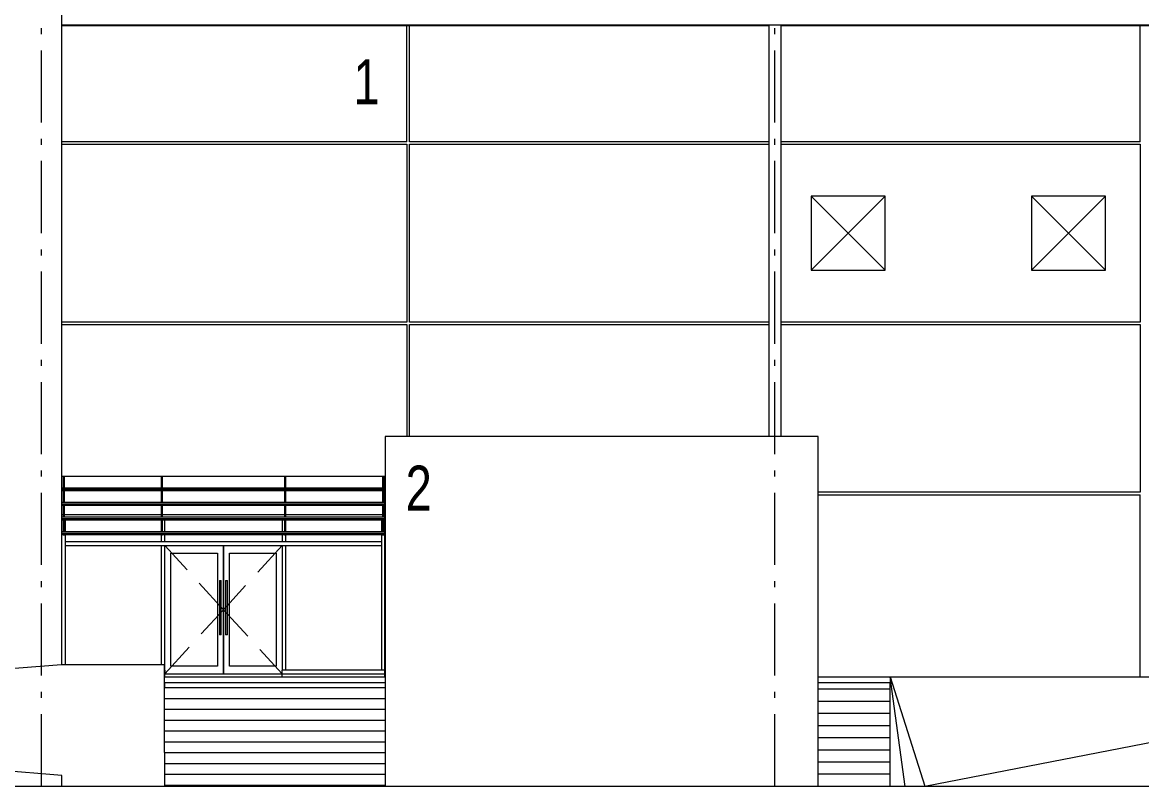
# Model space of a CAD drawing. Header units: metres. Extents: x -199 to 506, y -5 to 23.
# Drawn here: x -183.2 to -164.59, y -1.83 to 10.89 of the extents above; entities that cross this region are included whole.
import ezdxf

# ---------------------------------------------------------------- set-up
doc = ezdxf.new("R2010")
doc.units = ezdxf.units.M
doc.linetypes.add('01_Grid', pattern=[1.74, 1.2, -0.27, 0, -0.27])
doc.linetypes.add('04_Proyection', pattern=[0.9, 0.6, -0.3])
for name, color, linetype, lineweight in [('03EJES-1', 1, '01_Grid', 5), ('06MUR', 8, 'Continuous', 9), ('06MUREXT', 92, 'Continuous', 9), ('11PUER', 1, 'Continuous', 5), ('11PUER-1', 1, '04_Proyection', 5), ('13CIVERT', 7, 'Continuous', 5), ('17EQAGUA', 5, 'Continuous', 5), ('26VENT', 144, 'Continuous', 5), ('29NOTAS-2', 7, 'Continuous', 5), ('46BANQ', 8, 'Continuous', 5), ('53BAPS', 1, 'Continuous', 5), ('70LINEA', 1, 'Continuous', 13), ('70LINEA-1', 1, 'Continuous', 5), ('70LINEA-2', 250, 'Continuous', 15)]:
    doc.layers.add(name, color=color, linetype=linetype, lineweight=lineweight)
doc.styles.add('Arial_1', font='arial.ttf', dxfattribs={"width": 0.75, "height": 0.75})

# ---------------------------------------------------------------- blocks, each defined once
blk = doc.blocks.new('Curtain Wall Curb-Concrete-01 - Curtain Wall Curb-Concrete-01-7040853-600rNorthElevEjeA Paint')
at = {"layer": '46BANQ'}
for p, q in [((-180.838, 0.05), (-180.831, 0.05)), ((-180.831, 0), (-180.831, 0.05)), ((-178.88, 0.05), (-177.18, 0.05)), ((-178.88, 0), (-178.88, 0.05))]:
    blk.add_line(p, q, dxfattribs=at)
blk = doc.blocks.new('Solar Shade-Aluminium-01 - Solar Shade-Aluminium-01-7044055-600rNorthElevEjeA Paint')
at = {"layer": '06MUR'}
for p, q in [((-182.538, 3.332), (-182.538, 3.34)), ((-182.484, 3.332), (-182.538, 3.332)), ((-182.524, 3.332), (-182.524, 3.14)), ((-182.498, 3.14), (-182.498, 3.332)), ((-182.484, 3.34), (-182.484, 3.332)), ((-180.908, 3.332), (-180.908, 3.34)), ((-180.854, 3.332), (-180.908, 3.332)), ((-180.894, 3.332), (-180.894, 3.14)), ((-180.868, 3.14), (-180.868, 3.332)), ((-180.854, 3.34), (-180.854, 3.332)), ((-178.857, 3.332), (-178.857, 3.34)), ((-178.803, 3.332), (-178.857, 3.332)), ((-178.843, 3.332), (-178.843, 3.14)), ((-178.817, 3.14), (-178.817, 3.332)), ((-178.803, 3.34), (-178.803, 3.332)), ((-177.234, 3.332), (-177.234, 3.34)), ((-177.18, 3.332), (-177.234, 3.332)), ((-177.213, 3.332), (-177.213, 3.14)), ((-177.187, 3.14), (-177.187, 3.332)), ((-182.524, 3.14), (-182.541, 3.14)), ((-182.541, 3.139), (-182.541, 3.139)), ((-182.541, 3.119), (-177.18, 3.119)), ((-182.541, 3.098), (-182.541, 3.098)), ((-182.541, 3.097), (-182.524, 3.097)), ((-182.524, 3.097), (-182.524, 2.897)), ((-180.894, 3.14), (-182.498, 3.14)), ((-182.498, 3.097), (-180.894, 3.097)), ((-182.498, 2.897), (-182.498, 3.097)), ((-180.894, 3.097), (-180.894, 2.897)), ((-178.843, 3.14), (-180.868, 3.14)), ((-180.868, 3.097), (-178.843, 3.097)), ((-180.868, 2.897), (-180.868, 3.097)), ((-178.843, 3.097), (-178.843, 2.897)), ((-177.213, 3.14), (-178.817, 3.14)), ((-178.817, 3.097), (-177.213, 3.097)), ((-178.817, 2.897), (-178.817, 3.097)), ((-177.213, 3.097), (-177.213, 2.897)), ((-177.18, 3.14), (-177.187, 3.14)), ((-177.187, 3.097), (-177.18, 3.097)), ((-177.187, 2.897), (-177.187, 3.097)), ((-182.524, 2.897), (-182.541, 2.897)), ((-182.541, 2.896), (-182.541, 2.896)), ((-182.541, 2.876), (-177.18, 2.876)), ((-182.541, 2.856), (-182.541, 2.856)), ((-182.541, 2.855), (-182.524, 2.855)), ((-182.524, 2.855), (-182.524, 2.655)), ((-180.894, 2.897), (-182.498, 2.897)), ((-182.498, 2.855), (-180.894, 2.855)), ((-182.498, 2.655), (-182.498, 2.855)), ((-180.894, 2.855), (-180.894, 2.655)), ((-178.843, 2.897), (-180.868, 2.897)), ((-180.868, 2.855), (-178.843, 2.855)), ((-180.868, 2.655), (-180.868, 2.855)), ((-178.843, 2.855), (-178.843, 2.655)), ((-177.213, 2.897), (-178.817, 2.897)), ((-178.817, 2.855), (-177.213, 2.855)), ((-178.817, 2.655), (-178.817, 2.855)), ((-177.213, 2.855), (-177.213, 2.655)), ((-177.18, 2.897), (-177.187, 2.897)), ((-177.187, 2.855), (-177.18, 2.855)), ((-177.187, 2.655), (-177.187, 2.855)), ((-182.524, 2.655), (-182.541, 2.655)), ((-182.541, 2.654), (-182.541, 2.654)), ((-182.541, 2.633), (-177.18, 2.633)), ((-182.541, 2.613), (-182.541, 2.613)), ((-182.541, 2.612), (-182.524, 2.612)), ((-182.524, 2.612), (-182.524, 2.412)), ((-180.894, 2.655), (-182.498, 2.655)), ((-182.498, 2.612), (-180.894, 2.612)), ((-182.498, 2.412), (-182.498, 2.612)), ((-180.894, 2.612), (-180.894, 2.412)), ((-178.843, 2.655), (-180.868, 2.655)), ((-180.868, 2.612), (-178.843, 2.612)), ((-180.868, 2.412), (-180.868, 2.612)), ((-178.843, 2.612), (-178.843, 2.412)), ((-177.213, 2.655), (-178.817, 2.655)), ((-178.817, 2.612), (-177.213, 2.612)), ((-178.817, 2.412), (-178.817, 2.612)), ((-177.213, 2.612), (-177.213, 2.412)), ((-177.18, 2.655), (-177.187, 2.655)), ((-177.187, 2.612), (-177.18, 2.612)), ((-177.187, 2.412), (-177.187, 2.612)), ((-182.524, 2.412), (-182.541, 2.412)), ((-182.541, 2.411), (-182.541, 2.411)), ((-182.541, 2.391), (-177.18, 2.391)), ((-182.541, 2.37), (-182.541, 2.37)), ((-182.541, 2.369), (-182.524, 2.369)), ((-182.524, 2.369), (-182.524, 2.36)), ((-182.524, 2.36), (-182.498, 2.36)), ((-182.498, 2.36), (-182.524, 2.36)), ((-180.894, 2.412), (-182.498, 2.412)), ((-182.498, 2.369), (-180.894, 2.369)), ((-182.498, 2.36), (-182.498, 2.369)), ((-180.894, 2.369), (-180.894, 2.36)), ((-180.894, 2.36), (-180.868, 2.36)), ((-180.868, 2.36), (-180.894, 2.36)), ((-178.843, 2.412), (-180.868, 2.412)), ((-180.868, 2.369), (-178.843, 2.369)), ((-180.868, 2.36), (-180.868, 2.369)), ((-178.843, 2.369), (-178.843, 2.36)), ((-178.843, 2.36), (-178.817, 2.36)), ((-178.817, 2.36), (-178.843, 2.36)), ((-177.213, 2.412), (-178.817, 2.412)), ((-178.817, 2.369), (-177.213, 2.369)), ((-178.817, 2.36), (-178.817, 2.369)), ((-177.213, 2.369), (-177.213, 2.36)), ((-177.213, 2.36), (-177.187, 2.36)), ((-177.187, 2.36), (-177.213, 2.36)), ((-177.18, 2.412), (-177.187, 2.412)), ((-177.187, 2.369), (-177.18, 2.369)), ((-177.187, 2.36), (-177.187, 2.369))]:
    blk.add_line(p, q, dxfattribs=at)
for points, knots in [([(-182.498, 3.14), (-182.498, 3.14), (-182.499, 3.14), (-182.5, 3.14), (-182.501, 3.14), (-182.503, 3.14), (-182.505, 3.14), (-182.507, 3.139), (-182.509, 3.139), (-182.511, 3.139), (-182.513, 3.139), (-182.515, 3.139), (-182.517, 3.14), (-182.519, 3.14), (-182.521, 3.14), (-182.523, 3.14), (-182.524, 3.14), (-182.524, 3.14)], [0, 0, 0, 0, 0.111111, 0.166667, 0.222222, 0.277778, 0.333333, 0.388889, 0.444444, 0.513889, 0.548611, 0.583333, 0.652778, 0.722222, 0.791667, 0.861111, 1, 1, 1, 1]), ([(-182.524, 3.097), (-182.524, 3.097), (-182.524, 3.097), (-182.523, 3.097), (-182.522, 3.098), (-182.521, 3.098), (-182.519, 3.098), (-182.517, 3.098), (-182.515, 3.098), (-182.513, 3.098), (-182.511, 3.098), (-182.509, 3.098), (-182.507, 3.098), (-182.505, 3.098), (-182.503, 3.098), (-182.501, 3.098), (-182.499, 3.097), (-182.498, 3.097), (-182.498, 3.097)], [0, 0, 0, 0, 0.055556, 0.111111, 0.166667, 0.222222, 0.277778, 0.333333, 0.388889, 0.444444, 0.513889, 0.548611, 0.583333, 0.652778, 0.722222, 0.791667, 0.861111, 1, 1, 1, 1]), ([(-180.868, 3.14), (-180.868, 3.14), (-180.869, 3.14), (-180.87, 3.14), (-180.871, 3.14), (-180.873, 3.14), (-180.875, 3.14), (-180.877, 3.139), (-180.879, 3.139), (-180.881, 3.139), (-180.883, 3.139), (-180.885, 3.139), (-180.887, 3.14), (-180.889, 3.14), (-180.891, 3.14), (-180.893, 3.14), (-180.894, 3.14), (-180.894, 3.14)], [0, 0, 0, 0, 0.111111, 0.166667, 0.222222, 0.277778, 0.333333, 0.388889, 0.444444, 0.513889, 0.548611, 0.583333, 0.652778, 0.722222, 0.791667, 0.861111, 1, 1, 1, 1]), ([(-180.894, 3.097), (-180.894, 3.097), (-180.894, 3.097), (-180.893, 3.097), (-180.892, 3.098), (-180.891, 3.098), (-180.889, 3.098), (-180.887, 3.098), (-180.885, 3.098), (-180.883, 3.098), (-180.881, 3.098), (-180.879, 3.098), (-180.877, 3.098), (-180.875, 3.098), (-180.873, 3.098), (-180.871, 3.098), (-180.869, 3.097), (-180.868, 3.097), (-180.868, 3.097)], [0, 0, 0, 0, 0.055556, 0.111111, 0.166667, 0.222222, 0.277778, 0.333333, 0.388889, 0.444444, 0.513889, 0.548611, 0.583333, 0.652778, 0.722222, 0.791667, 0.861111, 1, 1, 1, 1]), ([(-178.817, 3.14), (-178.817, 3.14), (-178.818, 3.14), (-178.819, 3.14), (-178.82, 3.14), (-178.822, 3.14), (-178.824, 3.14), (-178.826, 3.139), (-178.828, 3.139), (-178.83, 3.139), (-178.832, 3.139), (-178.834, 3.139), (-178.836, 3.14), (-178.838, 3.14), (-178.84, 3.14), (-178.842, 3.14), (-178.843, 3.14), (-178.843, 3.14)], [0, 0, 0, 0, 0.111111, 0.166667, 0.222222, 0.277778, 0.333333, 0.388889, 0.444444, 0.513889, 0.548611, 0.583333, 0.652778, 0.722222, 0.791667, 0.861111, 1, 1, 1, 1]), ([(-178.843, 3.097), (-178.843, 3.097), (-178.843, 3.097), (-178.842, 3.097), (-178.841, 3.098), (-178.84, 3.098), (-178.838, 3.098), (-178.836, 3.098), (-178.834, 3.098), (-178.832, 3.098), (-178.83, 3.098), (-178.828, 3.098), (-178.826, 3.098), (-178.824, 3.098), (-178.822, 3.098), (-178.82, 3.098), (-178.818, 3.097), (-178.817, 3.097), (-178.817, 3.097)], [0, 0, 0, 0, 0.055556, 0.111111, 0.166667, 0.222222, 0.277778, 0.333333, 0.388889, 0.444444, 0.513889, 0.548611, 0.583333, 0.652778, 0.722222, 0.791667, 0.861111, 1, 1, 1, 1]), ([(-177.187, 3.14), (-177.187, 3.14), (-177.188, 3.14), (-177.189, 3.14), (-177.19, 3.14), (-177.192, 3.14), (-177.194, 3.14), (-177.196, 3.139), (-177.198, 3.139), (-177.2, 3.139), (-177.202, 3.139), (-177.204, 3.139), (-177.206, 3.14), (-177.208, 3.14), (-177.21, 3.14), (-177.212, 3.14), (-177.213, 3.14), (-177.213, 3.14)], [0, 0, 0, 0, 0.111111, 0.166667, 0.222222, 0.277778, 0.333333, 0.388889, 0.444444, 0.513889, 0.548611, 0.583333, 0.652778, 0.722222, 0.791667, 0.861111, 1, 1, 1, 1]), ([(-177.213, 3.097), (-177.213, 3.097), (-177.213, 3.097), (-177.212, 3.097), (-177.211, 3.098), (-177.21, 3.098), (-177.208, 3.098), (-177.206, 3.098), (-177.204, 3.098), (-177.202, 3.098), (-177.2, 3.098), (-177.198, 3.098), (-177.196, 3.098), (-177.194, 3.098), (-177.192, 3.098), (-177.19, 3.098), (-177.188, 3.097), (-177.187, 3.097), (-177.187, 3.097)], [0, 0, 0, 0, 0.055556, 0.111111, 0.166667, 0.222222, 0.277778, 0.333333, 0.388889, 0.444444, 0.513889, 0.548611, 0.583333, 0.652778, 0.722222, 0.791667, 0.861111, 1, 1, 1, 1]), ([(-182.498, 2.897), (-182.498, 2.897), (-182.499, 2.897), (-182.5, 2.897), (-182.501, 2.897), (-182.503, 2.897), (-182.505, 2.897), (-182.507, 2.897), (-182.509, 2.897), (-182.511, 2.897), (-182.513, 2.897), (-182.515, 2.897), (-182.517, 2.897), (-182.519, 2.897), (-182.521, 2.897), (-182.523, 2.897), (-182.524, 2.897), (-182.524, 2.897)], [0, 0, 0, 0, 0.111111, 0.166667, 0.222222, 0.277778, 0.333333, 0.388889, 0.444444, 0.513889, 0.548611, 0.583333, 0.652778, 0.722222, 0.791667, 0.861111, 1, 1, 1, 1]), ([(-182.524, 2.855), (-182.524, 2.855), (-182.524, 2.855), (-182.523, 2.855), (-182.522, 2.855), (-182.521, 2.855), (-182.519, 2.855), (-182.517, 2.855), (-182.515, 2.855), (-182.513, 2.855), (-182.511, 2.855), (-182.509, 2.855), (-182.507, 2.855), (-182.505, 2.855), (-182.503, 2.855), (-182.501, 2.855), (-182.499, 2.855), (-182.498, 2.855), (-182.498, 2.855)], [0, 0, 0, 0, 0.055556, 0.111111, 0.166667, 0.222222, 0.277778, 0.333333, 0.388889, 0.444444, 0.513889, 0.548611, 0.583333, 0.652778, 0.722222, 0.791667, 0.861111, 1, 1, 1, 1]), ([(-180.868, 2.897), (-180.868, 2.897), (-180.869, 2.897), (-180.87, 2.897), (-180.871, 2.897), (-180.873, 2.897), (-180.875, 2.897), (-180.877, 2.897), (-180.879, 2.897), (-180.881, 2.897), (-180.883, 2.897), (-180.885, 2.897), (-180.887, 2.897), (-180.889, 2.897), (-180.891, 2.897), (-180.893, 2.897), (-180.894, 2.897), (-180.894, 2.897)], [0, 0, 0, 0, 0.111111, 0.166667, 0.222222, 0.277778, 0.333333, 0.388889, 0.444444, 0.513889, 0.548611, 0.583333, 0.652778, 0.722222, 0.791667, 0.861111, 1, 1, 1, 1]), ([(-180.894, 2.855), (-180.894, 2.855), (-180.894, 2.855), (-180.893, 2.855), (-180.892, 2.855), (-180.891, 2.855), (-180.889, 2.855), (-180.887, 2.855), (-180.885, 2.855), (-180.883, 2.855), (-180.881, 2.855), (-180.879, 2.855), (-180.877, 2.855), (-180.875, 2.855), (-180.873, 2.855), (-180.871, 2.855), (-180.869, 2.855), (-180.868, 2.855), (-180.868, 2.855)], [0, 0, 0, 0, 0.055556, 0.111111, 0.166667, 0.222222, 0.277778, 0.333333, 0.388889, 0.444444, 0.513889, 0.548611, 0.583333, 0.652778, 0.722222, 0.791667, 0.861111, 1, 1, 1, 1]), ([(-178.817, 2.897), (-178.817, 2.897), (-178.818, 2.897), (-178.819, 2.897), (-178.82, 2.897), (-178.822, 2.897), (-178.824, 2.897), (-178.826, 2.897), (-178.828, 2.897), (-178.83, 2.897), (-178.832, 2.897), (-178.834, 2.897), (-178.836, 2.897), (-178.838, 2.897), (-178.84, 2.897), (-178.842, 2.897), (-178.843, 2.897), (-178.843, 2.897)], [0, 0, 0, 0, 0.111111, 0.166667, 0.222222, 0.277778, 0.333333, 0.388889, 0.444444, 0.513889, 0.548611, 0.583333, 0.652778, 0.722222, 0.791667, 0.861111, 1, 1, 1, 1]), ([(-178.843, 2.855), (-178.843, 2.855), (-178.843, 2.855), (-178.842, 2.855), (-178.841, 2.855), (-178.84, 2.855), (-178.838, 2.855), (-178.836, 2.855), (-178.834, 2.855), (-178.832, 2.855), (-178.83, 2.855), (-178.828, 2.855), (-178.826, 2.855), (-178.824, 2.855), (-178.822, 2.855), (-178.82, 2.855), (-178.818, 2.855), (-178.817, 2.855), (-178.817, 2.855)], [0, 0, 0, 0, 0.055556, 0.111111, 0.166667, 0.222222, 0.277778, 0.333333, 0.388889, 0.444444, 0.513889, 0.548611, 0.583333, 0.652778, 0.722222, 0.791667, 0.861111, 1, 1, 1, 1]), ([(-177.187, 2.897), (-177.187, 2.897), (-177.188, 2.897), (-177.189, 2.897), (-177.19, 2.897), (-177.192, 2.897), (-177.194, 2.897), (-177.196, 2.897), (-177.198, 2.897), (-177.2, 2.897), (-177.202, 2.897), (-177.204, 2.897), (-177.206, 2.897), (-177.208, 2.897), (-177.21, 2.897), (-177.212, 2.897), (-177.213, 2.897), (-177.213, 2.897)], [0, 0, 0, 0, 0.111111, 0.166667, 0.222222, 0.277778, 0.333333, 0.388889, 0.444444, 0.513889, 0.548611, 0.583333, 0.652778, 0.722222, 0.791667, 0.861111, 1, 1, 1, 1]), ([(-177.213, 2.855), (-177.213, 2.855), (-177.213, 2.855), (-177.212, 2.855), (-177.211, 2.855), (-177.21, 2.855), (-177.208, 2.855), (-177.206, 2.855), (-177.204, 2.855), (-177.202, 2.855), (-177.2, 2.855), (-177.198, 2.855), (-177.196, 2.855), (-177.194, 2.855), (-177.192, 2.855), (-177.19, 2.855), (-177.188, 2.855), (-177.187, 2.855), (-177.187, 2.855)], [0, 0, 0, 0, 0.055556, 0.111111, 0.166667, 0.222222, 0.277778, 0.333333, 0.388889, 0.444444, 0.513889, 0.548611, 0.583333, 0.652778, 0.722222, 0.791667, 0.861111, 1, 1, 1, 1]), ([(-182.498, 2.655), (-182.498, 2.655), (-182.499, 2.655), (-182.5, 2.655), (-182.501, 2.654), (-182.503, 2.654), (-182.505, 2.654), (-182.507, 2.654), (-182.509, 2.654), (-182.511, 2.654), (-182.513, 2.654), (-182.515, 2.654), (-182.517, 2.654), (-182.519, 2.654), (-182.521, 2.655), (-182.523, 2.655), (-182.524, 2.655), (-182.524, 2.655)], [0, 0, 0, 0, 0.111111, 0.166667, 0.222222, 0.277778, 0.333333, 0.388889, 0.444444, 0.513889, 0.548611, 0.583333, 0.652778, 0.722222, 0.791667, 0.861111, 1, 1, 1, 1]), ([(-182.524, 2.612), (-182.524, 2.612), (-182.524, 2.612), (-182.523, 2.612), (-182.522, 2.612), (-182.521, 2.612), (-182.519, 2.612), (-182.517, 2.613), (-182.515, 2.613), (-182.513, 2.613), (-182.511, 2.613), (-182.509, 2.613), (-182.507, 2.613), (-182.505, 2.613), (-182.503, 2.612), (-182.501, 2.612), (-182.499, 2.612), (-182.498, 2.612), (-182.498, 2.612)], [0, 0, 0, 0, 0.055556, 0.111111, 0.166667, 0.222222, 0.277778, 0.333333, 0.388889, 0.444444, 0.513889, 0.548611, 0.583333, 0.652778, 0.722222, 0.791667, 0.861111, 1, 1, 1, 1]), ([(-180.868, 2.655), (-180.868, 2.655), (-180.869, 2.655), (-180.87, 2.655), (-180.871, 2.654), (-180.873, 2.654), (-180.875, 2.654), (-180.877, 2.654), (-180.879, 2.654), (-180.881, 2.654), (-180.883, 2.654), (-180.885, 2.654), (-180.887, 2.654), (-180.889, 2.654), (-180.891, 2.655), (-180.893, 2.655), (-180.894, 2.655), (-180.894, 2.655)], [0, 0, 0, 0, 0.111111, 0.166667, 0.222222, 0.277778, 0.333333, 0.388889, 0.444444, 0.513889, 0.548611, 0.583333, 0.652778, 0.722222, 0.791667, 0.861111, 1, 1, 1, 1]), ([(-180.894, 2.612), (-180.894, 2.612), (-180.894, 2.612), (-180.893, 2.612), (-180.892, 2.612), (-180.891, 2.612), (-180.889, 2.612), (-180.887, 2.613), (-180.885, 2.613), (-180.883, 2.613), (-180.881, 2.613), (-180.879, 2.613), (-180.877, 2.613), (-180.875, 2.613), (-180.873, 2.612), (-180.871, 2.612), (-180.869, 2.612), (-180.868, 2.612), (-180.868, 2.612)], [0, 0, 0, 0, 0.055556, 0.111111, 0.166667, 0.222222, 0.277778, 0.333333, 0.388889, 0.444444, 0.513889, 0.548611, 0.583333, 0.652778, 0.722222, 0.791667, 0.861111, 1, 1, 1, 1]), ([(-178.817, 2.655), (-178.817, 2.655), (-178.818, 2.655), (-178.819, 2.655), (-178.82, 2.654), (-178.822, 2.654), (-178.824, 2.654), (-178.826, 2.654), (-178.828, 2.654), (-178.83, 2.654), (-178.832, 2.654), (-178.834, 2.654), (-178.836, 2.654), (-178.838, 2.654), (-178.84, 2.655), (-178.842, 2.655), (-178.843, 2.655), (-178.843, 2.655)], [0, 0, 0, 0, 0.111111, 0.166667, 0.222222, 0.277778, 0.333333, 0.388889, 0.444444, 0.513889, 0.548611, 0.583333, 0.652778, 0.722222, 0.791667, 0.861111, 1, 1, 1, 1]), ([(-178.843, 2.612), (-178.843, 2.612), (-178.843, 2.612), (-178.842, 2.612), (-178.841, 2.612), (-178.84, 2.612), (-178.838, 2.612), (-178.836, 2.613), (-178.834, 2.613), (-178.832, 2.613), (-178.83, 2.613), (-178.828, 2.613), (-178.826, 2.613), (-178.824, 2.613), (-178.822, 2.612), (-178.82, 2.612), (-178.818, 2.612), (-178.817, 2.612), (-178.817, 2.612)], [0, 0, 0, 0, 0.055556, 0.111111, 0.166667, 0.222222, 0.277778, 0.333333, 0.388889, 0.444444, 0.513889, 0.548611, 0.583333, 0.652778, 0.722222, 0.791667, 0.861111, 1, 1, 1, 1]), ([(-177.187, 2.655), (-177.187, 2.655), (-177.188, 2.655), (-177.189, 2.655), (-177.19, 2.654), (-177.192, 2.654), (-177.194, 2.654), (-177.196, 2.654), (-177.198, 2.654), (-177.2, 2.654), (-177.202, 2.654), (-177.204, 2.654), (-177.206, 2.654), (-177.208, 2.654), (-177.21, 2.655), (-177.212, 2.655), (-177.213, 2.655), (-177.213, 2.655)], [0, 0, 0, 0, 0.111111, 0.166667, 0.222222, 0.277778, 0.333333, 0.388889, 0.444444, 0.513889, 0.548611, 0.583333, 0.652778, 0.722222, 0.791667, 0.861111, 1, 1, 1, 1]), ([(-177.213, 2.612), (-177.213, 2.612), (-177.213, 2.612), (-177.212, 2.612), (-177.211, 2.612), (-177.21, 2.612), (-177.208, 2.612), (-177.206, 2.613), (-177.204, 2.613), (-177.202, 2.613), (-177.2, 2.613), (-177.198, 2.613), (-177.196, 2.613), (-177.194, 2.613), (-177.192, 2.612), (-177.19, 2.612), (-177.188, 2.612), (-177.187, 2.612), (-177.187, 2.612)], [0, 0, 0, 0, 0.055556, 0.111111, 0.166667, 0.222222, 0.277778, 0.333333, 0.388889, 0.444444, 0.513889, 0.548611, 0.583333, 0.652778, 0.722222, 0.791667, 0.861111, 1, 1, 1, 1]), ([(-182.498, 2.412), (-182.498, 2.412), (-182.499, 2.412), (-182.5, 2.412), (-182.501, 2.412), (-182.503, 2.412), (-182.505, 2.412), (-182.507, 2.412), (-182.509, 2.412), (-182.511, 2.412), (-182.513, 2.412), (-182.515, 2.412), (-182.517, 2.412), (-182.519, 2.412), (-182.521, 2.412), (-182.523, 2.412), (-182.524, 2.412), (-182.524, 2.412)], [0, 0, 0, 0, 0.111111, 0.166667, 0.222222, 0.277778, 0.333333, 0.388889, 0.444444, 0.513889, 0.548611, 0.583333, 0.652778, 0.722222, 0.791667, 0.861111, 1, 1, 1, 1]), ([(-182.509, 2.37), (-182.51, 2.37), (-182.511, 2.37), (-182.513, 2.37), (-182.515, 2.37), (-182.517, 2.37), (-182.519, 2.37), (-182.521, 2.37), (-182.523, 2.37), (-182.524, 2.369), (-182.524, 2.369)], [0.4444444, 0.4444444, 0.4444444, 0.4444444, 0.5138889, 0.5486111, 0.5833333, 0.6527778, 0.7222222, 0.7916667, 0.8611111, 1, 1, 1, 1]), ([(-182.524, 2.369), (-182.524, 2.369), (-182.524, 2.369), (-182.523, 2.37), (-182.522, 2.37), (-182.521, 2.37), (-182.519, 2.37), (-182.517, 2.37), (-182.515, 2.37), (-182.513, 2.37), (-182.511, 2.37), (-182.509, 2.37), (-182.507, 2.37), (-182.505, 2.37), (-182.503, 2.37), (-182.501, 2.37), (-182.499, 2.37), (-182.498, 2.369), (-182.498, 2.369)], [0, 0, 0, 0, 0.055556, 0.111111, 0.166667, 0.222222, 0.277778, 0.333333, 0.388889, 0.444444, 0.513889, 0.548611, 0.583333, 0.652778, 0.722222, 0.791667, 0.861111, 1, 1, 1, 1]), ([(-180.868, 2.412), (-180.868, 2.412), (-180.869, 2.412), (-180.87, 2.412), (-180.871, 2.412), (-180.873, 2.412), (-180.875, 2.412), (-180.877, 2.412), (-180.879, 2.412), (-180.881, 2.412), (-180.883, 2.412), (-180.885, 2.412), (-180.887, 2.412), (-180.889, 2.412), (-180.891, 2.412), (-180.893, 2.412), (-180.894, 2.412), (-180.894, 2.412)], [0, 0, 0, 0, 0.111111, 0.166667, 0.222222, 0.277778, 0.333333, 0.388889, 0.444444, 0.513889, 0.548611, 0.583333, 0.652778, 0.722222, 0.791667, 0.861111, 1, 1, 1, 1]), ([(-180.894, 2.369), (-180.894, 2.369), (-180.894, 2.369), (-180.893, 2.37), (-180.892, 2.37), (-180.891, 2.37), (-180.889, 2.37), (-180.887, 2.37), (-180.885, 2.37), (-180.883, 2.37), (-180.881, 2.37), (-180.879, 2.37), (-180.877, 2.37), (-180.875, 2.37), (-180.873, 2.37), (-180.871, 2.37), (-180.869, 2.37), (-180.868, 2.369), (-180.868, 2.369)], [0, 0, 0, 0, 0.055556, 0.111111, 0.166667, 0.222222, 0.277778, 0.333333, 0.388889, 0.444444, 0.513889, 0.548611, 0.583333, 0.652778, 0.722222, 0.791667, 0.861111, 1, 1, 1, 1]), ([(-180.879, 2.37), (-180.88, 2.37), (-180.881, 2.37), (-180.883, 2.37), (-180.883, 2.37), (-180.883, 2.37)], [0.4444444, 0.4444444, 0.4444444, 0.4444444, 0.5138889, 0.5486111, 0.5555556, 0.5555556, 0.5555556, 0.5555556]), ([(-178.817, 2.412), (-178.817, 2.412), (-178.818, 2.412), (-178.819, 2.412), (-178.82, 2.412), (-178.822, 2.412), (-178.824, 2.412), (-178.826, 2.412), (-178.828, 2.412), (-178.83, 2.412), (-178.832, 2.412), (-178.834, 2.412), (-178.836, 2.412), (-178.838, 2.412), (-178.84, 2.412), (-178.842, 2.412), (-178.843, 2.412), (-178.843, 2.412)], [0, 0, 0, 0, 0.111111, 0.166667, 0.222222, 0.277778, 0.333333, 0.388889, 0.444444, 0.513889, 0.548611, 0.583333, 0.652778, 0.722222, 0.791667, 0.861111, 1, 1, 1, 1]), ([(-178.843, 2.369), (-178.843, 2.369), (-178.843, 2.369), (-178.842, 2.37), (-178.841, 2.37), (-178.84, 2.37), (-178.838, 2.37), (-178.836, 2.37), (-178.834, 2.37), (-178.832, 2.37), (-178.83, 2.37), (-178.828, 2.37), (-178.826, 2.37), (-178.824, 2.37), (-178.822, 2.37), (-178.82, 2.37), (-178.818, 2.37), (-178.817, 2.369), (-178.817, 2.369)], [0, 0, 0, 0, 0.055556, 0.111111, 0.166667, 0.222222, 0.277778, 0.333333, 0.388889, 0.444444, 0.513889, 0.548611, 0.583333, 0.652778, 0.722222, 0.791667, 0.861111, 1, 1, 1, 1]), ([(-178.828, 2.37), (-178.829, 2.37), (-178.83, 2.37), (-178.832, 2.37), (-178.832, 2.37), (-178.832, 2.37)], [0.4444444, 0.4444444, 0.4444444, 0.4444444, 0.5138889, 0.5486111, 0.5555556, 0.5555556, 0.5555556, 0.5555556]), ([(-177.187, 2.412), (-177.187, 2.412), (-177.188, 2.412), (-177.189, 2.412), (-177.19, 2.412), (-177.192, 2.412), (-177.194, 2.412), (-177.196, 2.412), (-177.198, 2.412), (-177.2, 2.412), (-177.202, 2.412), (-177.204, 2.412), (-177.206, 2.412), (-177.208, 2.412), (-177.21, 2.412), (-177.212, 2.412), (-177.213, 2.412), (-177.213, 2.412)], [0, 0, 0, 0, 0.111111, 0.166667, 0.222222, 0.277778, 0.333333, 0.388889, 0.444444, 0.513889, 0.548611, 0.583333, 0.652778, 0.722222, 0.791667, 0.861111, 1, 1, 1, 1]), ([(-177.213, 2.369), (-177.213, 2.369), (-177.213, 2.369), (-177.212, 2.37), (-177.211, 2.37), (-177.21, 2.37), (-177.208, 2.37), (-177.206, 2.37), (-177.204, 2.37), (-177.202, 2.37), (-177.2, 2.37), (-177.198, 2.37), (-177.196, 2.37), (-177.194, 2.37), (-177.192, 2.37), (-177.19, 2.37), (-177.188, 2.37), (-177.187, 2.369), (-177.187, 2.369)], [0, 0, 0, 0, 0.055556, 0.111111, 0.166667, 0.222222, 0.277778, 0.333333, 0.388889, 0.444444, 0.513889, 0.548611, 0.583333, 0.652778, 0.722222, 0.791667, 0.861111, 1, 1, 1, 1]), ([(-177.187, 2.369), (-177.187, 2.369), (-177.188, 2.37), (-177.189, 2.37), (-177.19, 2.37), (-177.192, 2.37), (-177.194, 2.37), (-177.196, 2.37), (-177.198, 2.37), (-177.2, 2.37), (-177.202, 2.37), (-177.202, 2.37), (-177.202, 2.37)], [0, 0, 0, 0, 0.1111111, 0.1666667, 0.2222222, 0.2777778, 0.3333333, 0.3888889, 0.4444444, 0.5138889, 0.5486111, 0.5555556, 0.5555556, 0.5555556, 0.5555556])]:
    blk.add_open_spline(points, degree=3, knots=knots, dxfattribs=at)
blk = doc.blocks.new('Curtain Wall - Dbl - T1 - T1 - 6_x7_-7424139-600rNorthElevEjeA Paint')
at = {"layer": '11PUER'}
for p, q in [((-180.731, 2.059), (-179.956, 2.059)), ((-180.731, 0.175), (-180.731, 2.059)), ((-179.956, 2.059), (-179.956, 0.175)), ((-179.856, 0.05), (-179.856, 2.184)), ((-179.856, 2.184), (-179.856, 0.05)), ((-179.756, 2.059), (-178.98, 2.059)), ((-179.756, 0.175), (-179.756, 2.059)), ((-178.98, 2.059), (-178.98, 0.175)), ((-179.922, 1.6), (-179.922, 0.7)), ((-179.922, 1.6), (-179.907, 1.6)), ((-179.907, 1.6), (-179.892, 1.6)), ((-179.892, 0.7), (-179.892, 1.6)), ((-179.82, 1.6), (-179.82, 0.7)), ((-179.82, 1.6), (-179.805, 1.6)), ((-179.805, 1.6), (-179.79, 1.6)), ((-179.79, 0.7), (-179.79, 1.6)), ((-179.907, 0.7), (-179.922, 0.7)), ((-179.892, 0.7), (-179.907, 0.7)), ((-179.805, 0.7), (-179.82, 0.7)), ((-179.79, 0.7), (-179.805, 0.7)), ((-180.831, 0.05), (-179.856, 0.05)), ((-179.956, 0.175), (-180.731, 0.175)), ((-179.856, 0.05), (-178.88, 0.05)), ((-178.98, 0.175), (-179.756, 0.175))]:
    blk.add_line(p, q, dxfattribs=at)
at = {"layer": '11PUER-1'}
for p, q in [((-179.856, 1.117), (-180.829, 2.184)), ((-178.882, 2.184), (-179.856, 1.117)), ((-180.831, 0.048), (-179.856, 1.117)), ((-179.856, 1.117), (-178.88, 0.048))]:
    blk.add_line(p, q, dxfattribs=at)
blk = doc.blocks.new('Rectangular Mullion - 60x167-7424095-600rNorthElevEjeA Paint')
at = {"layer": '26VENT'}
for p, q in [((-180.831, 0.11), (-180.838, 0.11)), ((-180.838, 0.05), (-180.831, 0.05)), ((-180.831, 0.11), (-180.831, 0.05))]:
    blk.add_line(p, q, dxfattribs=at)
blk = doc.blocks.new('Rectangular Mullion - 60x167-V27-600rNorthElevEjeA Paint')
at = {"layer": '26VENT'}
for p, q in [((-178.88, 0.05), (-178.88, 0.11)), ((-177.18, 0.11), (-178.88, 0.11)), ((-178.88, 0.05), (-177.18, 0.05))]:
    blk.add_line(p, q, dxfattribs=at)
blk = doc.blocks.new('Rectangular Mullion - 60x167-7050132-600rNorthElevEjeA Paint')
at = {"layer": '26VENT'}
for p in [(-177.23, 2.214), (-177.18, 0.11)]:
    blk.add_line(p, (-177.23, 0.11), dxfattribs=at)
blk = doc.blocks.new('Rectangular Mullion - 60x167-7050133-600rNorthElevEjeA Paint')
at = {"layer": '26VENT'}
for p, q in [((-177.23, 2.613), (-177.23, 2.411)), ((-177.23, 2.37), (-177.23, 2.214))]:
    blk.add_line(p, q, dxfattribs=at)
blk = doc.blocks.new('Rectangular Mullion - 60x167-7050101-600rNorthElevEjeA Paint')
at = {"layer": '26VENT'}
for p, q in [((-182.481, 2.411), (-182.481, 2.613)), ((-182.481, 2.214), (-182.481, 2.37))]:
    blk.add_line(p, q, dxfattribs=at)
blk = doc.blocks.new('Rectangular Mullion - 60x167-7050102-600rNorthElevEjeA Paint')
at = {"layer": '26VENT'}
blk.add_line((-182.481, 0.2), (-182.481, 2.214), dxfattribs=at)
blk = doc.blocks.new('Rectangular Mullion - 60x167-7424098-600rNorthElevEjeA Paint')
at = {"layer": '26VENT'}
for p, q in [((-182.481, 2.184), (-182.481, 2.244)), ((-180.861, 2.244), (-182.481, 2.244)), ((-182.481, 2.184), (-180.861, 2.184))]:
    blk.add_line(p, q, dxfattribs=at)
blk = doc.blocks.new('Rectangular Mullion - 60x167-7424124-600rNorthElevEjeA Paint')
at = {"layer": '26VENT'}
for p, q in [((-178.85, 2.244), (-180.861, 2.244)), ((-180.861, 2.184), (-178.85, 2.184))]:
    blk.add_line(p, q, dxfattribs=at)
blk = doc.blocks.new('Rectangular Mullion - 60x167-7424125-600rNorthElevEjeA Paint')
at = {"layer": '26VENT'}
for p, q in [((-177.23, 2.244), (-178.85, 2.244)), ((-177.23, 2.244), (-177.23, 2.184)), ((-178.85, 2.184), (-177.23, 2.184))]:
    blk.add_line(p, q, dxfattribs=at)
blk = doc.blocks.new('Rectangular Mullion - 60x167-7050094-600rNorthElevEjeA Paint')
at = {"layer": '26VENT'}
for p, q in [((-180.891, 2.184), (-180.831, 2.184)), ((-180.891, 2.184), (-180.891, 0.2)), ((-180.831, 0.11), (-180.831, 2.184)), ((-180.831, 0.11), (-180.838, 0.11))]:
    blk.add_line(p, q, dxfattribs=at)
blk = doc.blocks.new('Rectangular Mullion - 60x167-V28-600rNorthElevEjeA Paint')
at = {"layer": '26VENT'}
for p, q in [((-178.88, 2.184), (-178.82, 2.184)), ((-178.88, 2.184), (-178.88, 0.11)), ((-178.82, 0.11), (-178.82, 2.184)), ((-178.82, 0.11), (-178.88, 0.11))]:
    blk.add_line(p, q, dxfattribs=at)
blk = doc.blocks.new('Rectangular Mullion - 60x167-7050095-600rNorthElevEjeA Paint')
at = {"layer": '26VENT'}
for p, q in [((-180.831, 2.411), (-180.831, 2.613)), ((-180.891, 2.37), (-180.891, 2.244)), ((-180.831, 2.244), (-180.891, 2.244)), ((-180.831, 2.244), (-180.831, 2.37))]:
    blk.add_line(p, q, dxfattribs=at)
blk = doc.blocks.new('Rectangular Mullion - 60x167-V29-600rNorthElevEjeA Paint')
at = {"layer": '26VENT'}
for p, q in [((-178.88, 2.613), (-178.88, 2.412)), ((-178.88, 2.37), (-178.88, 2.244)), ((-178.82, 2.244), (-178.88, 2.244)), ((-178.82, 2.244), (-178.82, 2.37))]:
    blk.add_line(p, q, dxfattribs=at)
blk = doc.blocks.new('Downspout - Square - Downspout - Square 8_x8_-7116128-600rNorthElevEjeA Paint')
at = {"layer": '17EQAGUA'}
for p, q in [((-12.294, 10.841), (-12.294, 4)), ((-12.09, 4), (-12.09, 10.841))]:
    blk.add_line(p, q, dxfattribs=at)

msp = doc.modelspace()

# ---------------------------------------------------------------- linework, layer by layer
at = {"layer": '03EJES-1'}
for p, q in [((-182.88, -1.819), (-182.88, 20.17)), ((-170.688, -1.819), (-170.688, 20.17))]:
    msp.add_line(p, q, dxfattribs=at)
at = {"layer": '06MUREXT'}
for p, q in [((-182.541, 0.2), (-182.541, 12.91)), ((-169.97, 4), (-177.17, 4)), ((-177.17, 4), (-177.17, -1.827)), ((-169.97, -1.827), (-169.97, 4)), ((-182.541, 3.34), (-177.18, 3.34)), ((-177.18, 3.34), (-177.18, 3.119)), ((-177.18, 3.117), (-177.18, 2.876)), ((-177.18, 2.875), (-177.18, 2.633)), ((-182.541, 2.7), (-182.523, 2.7)), ((-182.5, 2.7), (-180.893, 2.7)), ((-180.87, 2.7), (-178.842, 2.7)), ((-178.819, 2.7), (-177.212, 2.7)), ((-177.189, 2.7), (-177.18, 2.7)), ((-177.18, 2.632), (-177.18, 2.391)), ((-177.18, 2.389), (-177.18, 0)), ((-182.55, 0.2), (-184.814, 0.026)), ((-180.838, 0.2), (-182.55, 0.2)), ((-180.838, -1.26), (-180.838, 0.2)), ((-177.17, -0.102), (-180.837, -0.102)), ((-180.837, -0.102), (-180.837, -0.18)), ((-168.77, -0.102), (-169.97, -0.102)), ((-168.77, -0.202), (-168.77, -0.102)), ((-182.541, -1.639), (-184.818, -1.457)), ((-182.541, -1.827), (-182.541, -1.639))]:
    msp.add_line(p, q, dxfattribs=at)
at = {"layer": '13CIVERT'}
for p, q in [((-180.838, -0.18), (-177.17, -0.18)), ((-180.838, -0.36), (-177.17, -0.36)), ((-169.97, -0.202), (-168.77, -0.202)), ((-168.77, -0.404), (-168.77, -0.202)), ((-180.838, -0.54), (-177.17, -0.54)), ((-169.97, -0.404), (-168.77, -0.404)), ((-168.77, -0.606), (-168.77, -0.404)), ((-180.838, -0.72), (-177.17, -0.72)), ((-169.97, -0.606), (-168.77, -0.606)), ((-168.77, -0.808), (-168.77, -0.606)), ((-180.838, -0.9), (-177.17, -0.9)), ((-169.97, -0.808), (-168.77, -0.808)), ((-168.77, -1.01), (-168.77, -0.808)), ((-180.838, -1.08), (-177.17, -1.08)), ((-169.97, -1.01), (-168.77, -1.01)), ((-168.77, -1.212), (-168.77, -1.01)), ((-180.838, -1.26), (-177.17, -1.26)), ((-180.838, -1.26), (-180.838, -1.44)), ((-169.97, -1.212), (-168.77, -1.212)), ((-168.77, -1.414), (-168.77, -1.212)), ((-180.838, -1.44), (-177.17, -1.44)), ((-180.838, -1.44), (-180.838, -1.62)), ((-169.97, -1.414), (-168.77, -1.414)), ((-168.77, -1.616), (-168.77, -1.414)), ((-180.838, -1.62), (-177.17, -1.62)), ((-180.838, -1.62), (-180.838, -1.8)), ((-169.97, -1.616), (-168.77, -1.616)), ((-168.77, -1.818), (-168.77, -1.616)), ((-180.838, -1.8), (-177.17, -1.8)), ((-180.838, -1.8), (-180.838, -1.827)), ((-169.97, -1.818), (-168.77, -1.818)), ((-168.77, -1.827), (-168.77, -1.818))]:
    msp.add_line(p, q, dxfattribs=at)
at = {"layer": '46BANQ'}
for p, q in [((-168.77, 0), (-168.195, -1.817)), ((-180.838, 0), (-177.17, 0)), ((-180.837, -0.102), (-180.838, -0.102)), ((-169.97, 0), (-158.796, 0)), ((-168.77, 0), (-168.77, -0.102)), ((-168.521, -1.827), (-168.77, 0)), ((-168.195, -1.817), (-158.796, 0)), ((-168.195, -1.817), (-168.21, -1.827)), ((-168.195, -1.817), (-133.928, -1.815)), ((-168.195, -1.817), (-168.195, -1.826))]:
    msp.add_line(p, q, dxfattribs=at)
at = {"layer": '53BAPS'}
for p, q in [((-0.339, 10.841), (-182.541, 10.841)), ((-170.789, 10.827), (-182.541, 10.827)), ((-158.597, 10.827), (-170.587, 10.827))]:
    msp.add_line(p, q, dxfattribs=at)
at = {"layer": '70LINEA'}
for p, q in [((-176.806, 8.902), (-176.806, 10.827)), ((-176.762, 8.902), (-176.762, 10.827)), ((-164.614, 8.902), (-164.614, 10.827)), ((-176.806, 8.902), (-182.541, 8.902)), ((-182.541, 8.858), (-176.806, 8.858)), ((-176.806, 8.858), (-176.806, 5.902)), ((-170.788, 8.902), (-176.762, 8.902)), ((-176.762, 8.858), (-170.788, 8.858)), ((-176.762, 5.902), (-176.762, 8.858)), ((-164.614, 8.902), (-170.588, 8.902)), ((-170.588, 8.858), (-164.614, 8.858)), ((-164.614, 8.858), (-164.614, 5.902)), ((-176.806, 5.902), (-182.541, 5.902)), ((-182.541, 5.858), (-176.806, 5.858)), ((-176.806, 5.858), (-176.806, 4)), ((-170.79, 5.902), (-176.762, 5.902)), ((-176.762, 5.858), (-170.79, 5.858)), ((-176.762, 4), (-176.762, 5.858)), ((-164.614, 5.902), (-170.586, 5.902)), ((-170.586, 5.858), (-164.614, 5.858)), ((-164.614, 5.858), (-164.614, 3.07)), ((-182.541, 3.34), (-177.18, 3.34)), ((-177.18, 3.34), (-177.18, 3.119)), ((-177.18, 3.117), (-177.18, 3.07)), ((-177.17, 3.07), (-177.18, 3.07)), ((-177.18, 3.026), (-177.17, 3.026)), ((-177.18, 3.026), (-177.18, 2.876)), ((-164.614, 3.07), (-169.97, 3.07)), ((-169.97, 3.026), (-164.614, 3.026)), ((-164.614, 0), (-164.614, 3.026)), ((-177.18, 2.875), (-177.18, 2.633)), ((-177.18, 2.632), (-177.18, 2.391)), ((-177.18, 2.389), (-177.18, 0))]:
    msp.add_line(p, q, dxfattribs=at)
at = {"layer": '70LINEA-1'}
for p, q in [((-168.856, 7.996), (-170.088, 7.996)), ((-169.472, 7.38), (-170.088, 7.996)), ((-170.088, 7.996), (-170.088, 6.764)), ((-168.856, 7.996), (-169.472, 7.38)), ((-168.856, 6.764), (-168.856, 7.996)), ((-165.192, 7.996), (-166.424, 7.996)), ((-165.808, 7.38), (-166.424, 7.996)), ((-166.424, 7.996), (-166.424, 6.764)), ((-165.192, 7.996), (-165.808, 7.38)), ((-165.192, 6.764), (-165.192, 7.996)), ((-170.088, 6.764), (-169.472, 7.38)), ((-169.472, 7.38), (-168.856, 6.764)), ((-166.424, 6.764), (-165.808, 7.38)), ((-165.808, 7.38), (-165.192, 6.764)), ((-170.088, 6.764), (-168.856, 6.764)), ((-166.424, 6.764), (-165.192, 6.764))]:
    msp.add_line(p, q, dxfattribs=at)
at = {"layer": '70LINEA-2'}
msp.add_line((-199.38, -1.819), (25.694, -1.819), dxfattribs=at)

# ---------------------------------------------------------------- block references
at = {"layer": '06MUR'}
msp.add_blockref('Solar Shade-Aluminium-01 - Solar Shade-Aluminium-01-7044055-600rNorthElevEjeA Paint', (0, 0), dxfattribs=at)
at = {"layer": '11PUER'}
msp.add_blockref('Curtain Wall - Dbl - T1 - T1 - 6_x7_-7424139-600rNorthElevEjeA Paint', (0, 0), dxfattribs=at)
at = {"layer": '17EQAGUA'}
msp.add_blockref('Downspout - Square - Downspout - Square 8_x8_-7116128-600rNorthElevEjeA Paint', (-158.496, 0), dxfattribs=at)
at = {"layer": '26VENT'}
for name in ['Rectangular Mullion - 60x167-7050101-600rNorthElevEjeA Paint', 'Rectangular Mullion - 60x167-7050095-600rNorthElevEjeA Paint', 'Rectangular Mullion - 60x167-V29-600rNorthElevEjeA Paint', 'Rectangular Mullion - 60x167-7050133-600rNorthElevEjeA Paint', 'Rectangular Mullion - 60x167-7424098-600rNorthElevEjeA Paint', 'Rectangular Mullion - 60x167-7424124-600rNorthElevEjeA Paint', 'Rectangular Mullion - 60x167-7424125-600rNorthElevEjeA Paint', 'Rectangular Mullion - 60x167-7050102-600rNorthElevEjeA Paint', 'Rectangular Mullion - 60x167-7050094-600rNorthElevEjeA Paint', 'Rectangular Mullion - 60x167-V28-600rNorthElevEjeA Paint', 'Rectangular Mullion - 60x167-7050132-600rNorthElevEjeA Paint', 'Rectangular Mullion - 60x167-7424095-600rNorthElevEjeA Paint', 'Rectangular Mullion - 60x167-V27-600rNorthElevEjeA Paint']:
    msp.add_blockref(name, (0, 0), dxfattribs=at)
at = {"layer": '46BANQ'}
msp.add_blockref('Curtain Wall Curb-Concrete-01 - Curtain Wall Curb-Concrete-01-7040853-600rNorthElevEjeA Paint', (0, 0), dxfattribs=at)

# ---------------------------------------------------------------- texts
at = {"layer": '29NOTAS-2', "char_height": 0.75, "width": 0.50506, "attachment_point": 1, "style": 'Arial_1'}
for s, insert in [('1', (-177.696, 10.273)), ('2', (-176.829, 3.513))]:
    msp.add_mtext(s, dxfattribs=dict(at, insert=insert))

doc.saveas('drawing.dxf')
